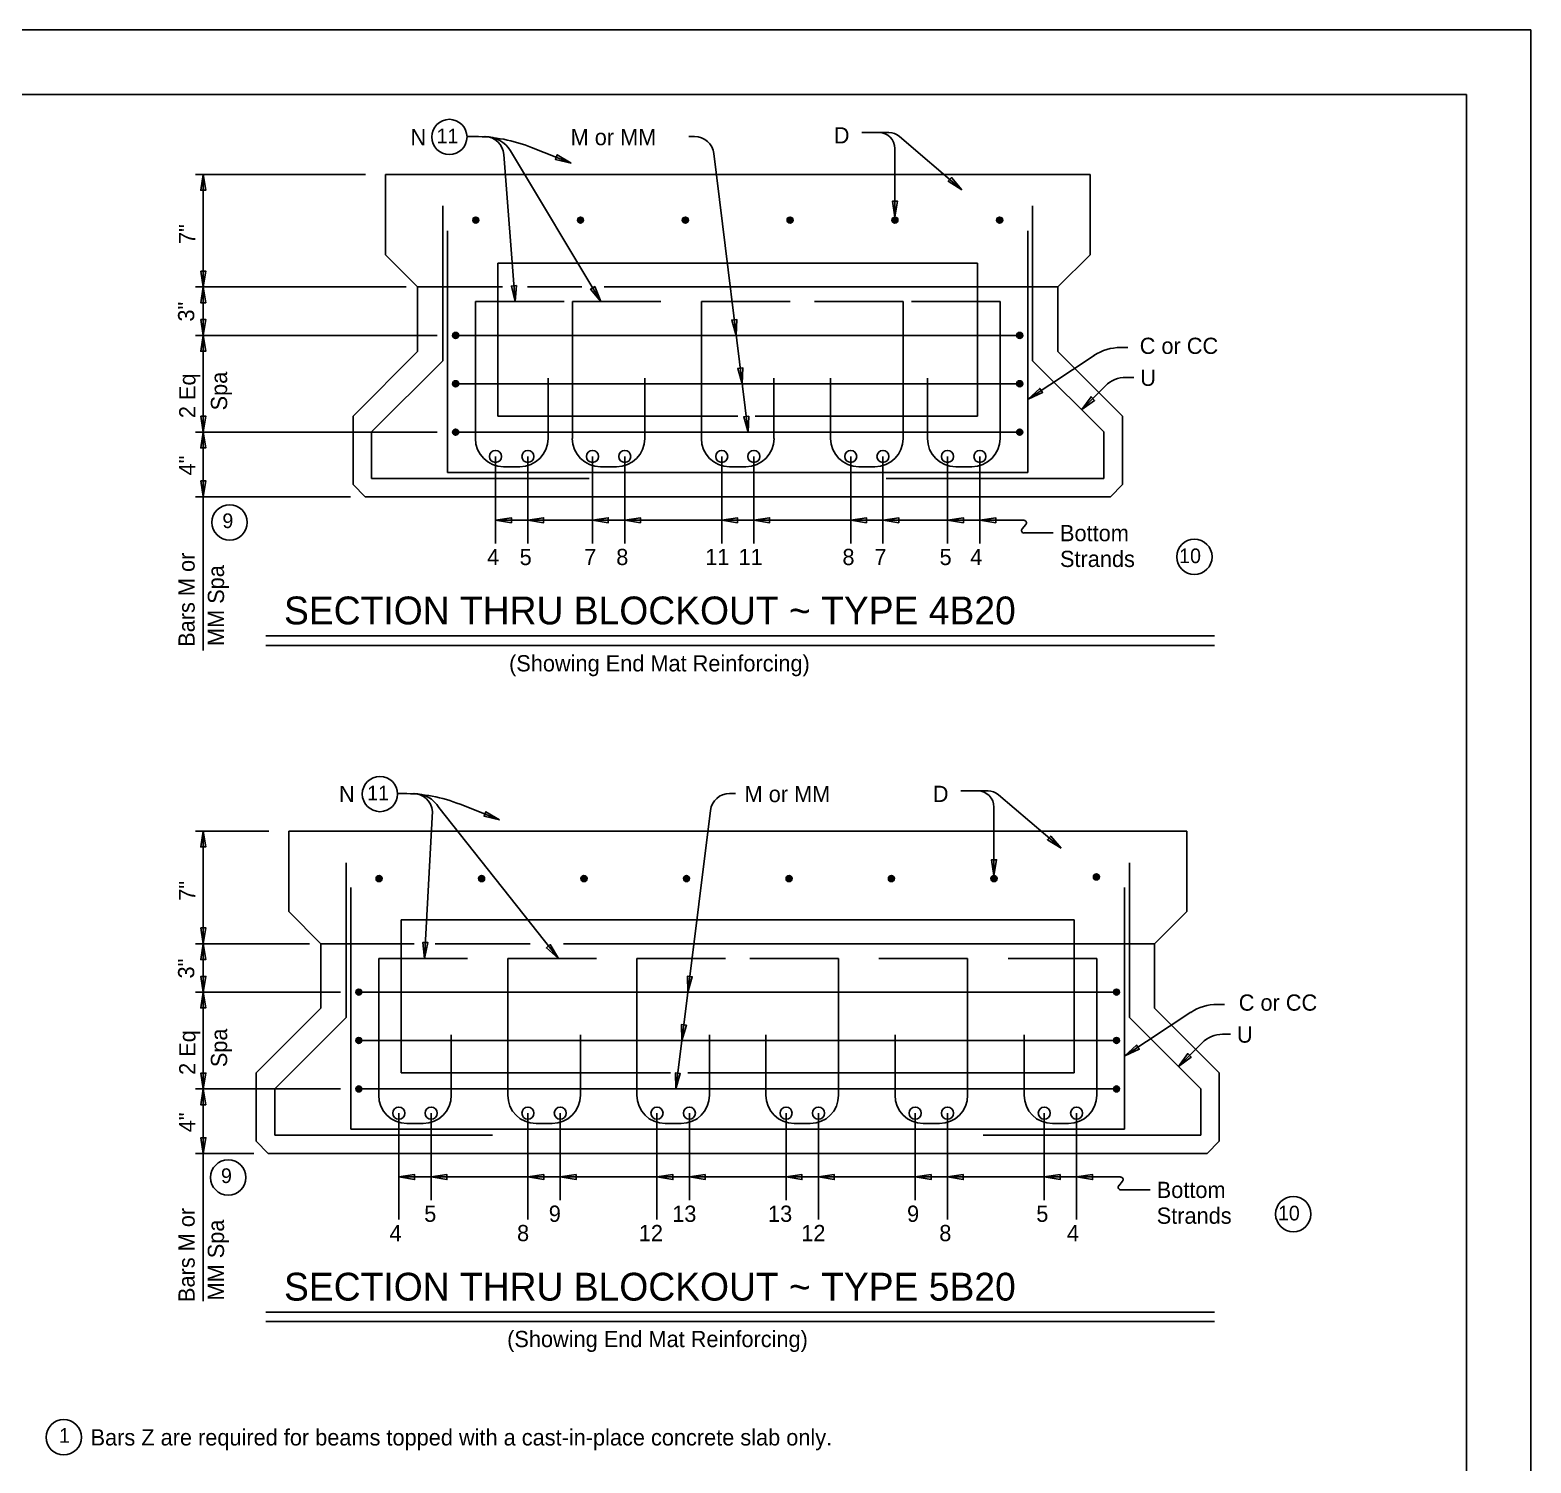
# Model space of a CAD drawing. Extents: x 1000 to 1069, y 1000 to 1045.
# Drawn here: x 1057.36 to 1069, y 1010.88 to 1022 of the extents above; entities that cross this region are included whole.
import ezdxf

# ---------------------------------------------------------------- set-up
doc = ezdxf.new("R2010")
doc.units = 0
doc.layers.add('D_SHEET', color=7, linetype='Continuous')
doc.layers.add('Working Level 1', color=7, linetype='Continuous')

msp = doc.modelspace()

# ---------------------------------------------------------------- linework, layer by layer
at = {"layer": 'D_SHEET'}
for p, q in [((1035, 1022), (1069, 1022)), ((1069, 1000), (1069, 1022)), ((1037, 1021.5), (1068.5, 1021.5)), ((1068.5, 1000.5), (1068.5, 1021.5))]:
    msp.add_line(p, q, dxfattribs=at)
at = {"layer": 'Working Level 1'}
for p, q in [((1060.81, 1021.173), (1060.749, 1021.173)), ((1062.515, 1021.173), (1062.469, 1021.173)), ((1063.811, 1021.205), (1064.022, 1021.205)), ((1064.103, 1021.175), (1064.587, 1020.76)), ((1061.787, 1019.894), (1061.086, 1021.063)), ((1061.557, 1020.968), (1061.251, 1021.089)), ((1064.068, 1020.548), (1064.068, 1021.08)), ((1061.122, 1019.894), (1061.036, 1021.034)), ((1062.93, 1018.881), (1062.664, 1021.041)), ((1059.962, 1020.88), (1058.645, 1020.88)), ((1058.705, 1017.187), (1058.705, 1020.88)), ((1060.117, 1020.88), (1065.581, 1020.88)), ((1060.117, 1020.257), (1060.117, 1020.88)), ((1065.581, 1020.88), (1065.581, 1020.257)), ((1060.562, 1020.635), (1060.562, 1019.434)), ((1065.136, 1020.635), (1065.136, 1019.434)), ((1060.599, 1018.567), (1060.599, 1020.442)), ((1065.099, 1020.442), (1065.099, 1018.567)), ((1060.367, 1020.007), (1060.117, 1020.257)), ((1065.581, 1020.257), (1065.332, 1020.007)), ((1060.99, 1019.005), (1060.99, 1020.192)), ((1060.99, 1020.192), (1064.708, 1020.192)), ((1064.708, 1020.192), (1064.708, 1019.005)), ((1060.277, 1020.007), (1058.645, 1020.007)), ((1060.367, 1019.506), (1060.367, 1020.007)), ((1060.367, 1020.007), (1061.026, 1020.007)), ((1061.218, 1020.007), (1061.641, 1020.007)), ((1061.813, 1020.007), (1065.332, 1020.007)), ((1065.332, 1020.007), (1065.332, 1019.506)), ((1061.502, 1019.894), (1060.815, 1019.894)), ((1060.815, 1019.894), (1060.815, 1018.831)), ((1062.254, 1019.894), (1061.567, 1019.894)), ((1061.567, 1019.894), (1061.567, 1018.831)), ((1063.255, 1019.894), (1062.568, 1019.894)), ((1062.568, 1019.894), (1062.568, 1018.831)), ((1063.444, 1019.894), (1064.131, 1019.894)), ((1064.131, 1019.894), (1064.131, 1018.831)), ((1064.196, 1019.894), (1064.883, 1019.894)), ((1064.883, 1019.894), (1064.883, 1018.831)), ((1060.519, 1019.631), (1058.645, 1019.631)), ((1060.661, 1019.631), (1065.037, 1019.631)), ((1059.866, 1019.005), (1060.367, 1019.506)), ((1060.562, 1019.434), (1060.009, 1018.882)), ((1065.1, 1019.137), (1065.612, 1019.475)), ((1065.136, 1019.434), (1065.689, 1018.882)), ((1065.332, 1019.506), (1065.832, 1019.005)), ((1065.818, 1019.537), (1065.874, 1019.537)), ((1060.661, 1019.256), (1065.037, 1019.256)), ((1061.378, 1018.831), (1061.378, 1019.3)), ((1062.129, 1018.831), (1062.129, 1019.3)), ((1063.13, 1018.831), (1063.13, 1019.3)), ((1063.569, 1018.831), (1063.569, 1019.3)), ((1064.32, 1018.831), (1064.32, 1019.3)), ((1065.516, 1019.055), (1065.7, 1019.239)), ((1065.859, 1019.305), (1065.92, 1019.305)), ((1059.866, 1018.474), (1059.866, 1019.005)), ((1062.851, 1019.005), (1060.99, 1019.005)), ((1064.708, 1019.005), (1062.985, 1019.005)), ((1065.832, 1019.005), (1065.832, 1018.474)), ((1060.519, 1018.881), (1058.645, 1018.881)), ((1060.009, 1018.882), (1060.009, 1018.521)), ((1060.661, 1018.881), (1065.037, 1018.881)), ((1065.689, 1018.882), (1065.689, 1018.521)), ((1060.971, 1018.692), (1060.971, 1018.016)), ((1061.034, 1018.612), (1061.159, 1018.612)), ((1061.222, 1018.692), (1061.222, 1018.016)), ((1061.723, 1018.692), (1061.723, 1018.016)), ((1061.785, 1018.612), (1061.91, 1018.612)), ((1061.973, 1018.692), (1061.973, 1018.016)), ((1062.725, 1018.692), (1062.725, 1018.016)), ((1062.786, 1018.612), (1062.912, 1018.612)), ((1062.974, 1018.692), (1062.974, 1018.016)), ((1063.725, 1018.692), (1063.725, 1018.016)), ((1063.913, 1018.612), (1063.788, 1018.612)), ((1063.975, 1018.692), (1063.975, 1018.016)), ((1064.476, 1018.692), (1064.476, 1018.016)), ((1064.664, 1018.612), (1064.539, 1018.612)), ((1064.727, 1018.692), (1064.727, 1018.016)), ((1060.009, 1018.521), (1061.697, 1018.521)), ((1065.099, 1018.567), (1060.599, 1018.567)), ((1065.689, 1018.521), (1064.001, 1018.521)), ((1059.847, 1018.379), (1058.645, 1018.379)), ((1059.959, 1018.379), (1059.866, 1018.474)), ((1065.739, 1018.379), (1059.959, 1018.379)), ((1065.832, 1018.474), (1065.739, 1018.379)), ((1064.836, 1018.197), (1060.971, 1018.197)), ((1064.836, 1018.197), (1065.068, 1018.197)), ((1065.083, 1018.165), (1065.054, 1018.13)), ((1065.069, 1018.098), (1065.296, 1018.098)), ((1059.189, 1017.299), (1066.546, 1017.299)), ((1059.189, 1017.226), (1066.546, 1017.226)), ((1060.256, 1016.077), (1060.214, 1016.077)), ((1062.786, 1016.077), (1062.831, 1016.077)), ((1064.579, 1016.097), (1064.79, 1016.097)), ((1064.871, 1016.067), (1065.356, 1015.652)), ((1060.421, 1014.798), (1060.482, 1015.939)), ((1061.459, 1014.798), (1060.532, 1015.968)), ((1061.003, 1015.873), (1060.697, 1015.993)), ((1062.37, 1013.785), (1062.637, 1015.946)), ((1064.836, 1015.44), (1064.836, 1015.972)), ((1059.212, 1015.785), (1058.645, 1015.785)), ((1058.705, 1012.138), (1058.705, 1015.785)), ((1059.367, 1015.785), (1066.331, 1015.785)), ((1059.367, 1015.162), (1059.367, 1015.785)), ((1066.331, 1015.785), (1066.331, 1015.162)), ((1059.812, 1015.54), (1059.812, 1014.339)), ((1065.886, 1015.54), (1065.886, 1014.339)), ((1059.849, 1013.472), (1059.849, 1015.347)), ((1065.849, 1015.347), (1065.849, 1013.472)), ((1059.617, 1014.912), (1059.367, 1015.162)), ((1066.331, 1015.162), (1066.082, 1014.912)), ((1060.24, 1013.91), (1060.24, 1015.097)), ((1060.24, 1015.097), (1065.458, 1015.097)), ((1065.458, 1015.097), (1065.458, 1013.91)), ((1059.528, 1014.912), (1058.645, 1014.912)), ((1059.617, 1014.411), (1059.617, 1014.912)), ((1059.617, 1014.912), (1060.341, 1014.912)), ((1060.502, 1014.912), (1061.24, 1014.912)), ((1061.498, 1014.912), (1066.082, 1014.912)), ((1066.082, 1014.912), (1066.082, 1014.411)), ((1060.753, 1014.798), (1060.065, 1014.798)), ((1060.065, 1014.798), (1060.065, 1013.736)), ((1061.754, 1014.798), (1061.066, 1014.798)), ((1061.066, 1014.798), (1061.066, 1013.736)), ((1062.755, 1014.798), (1062.067, 1014.798)), ((1062.067, 1014.798), (1062.067, 1013.736)), ((1062.943, 1014.798), (1063.631, 1014.798)), ((1063.631, 1014.798), (1063.631, 1013.736)), ((1063.944, 1014.798), (1064.632, 1014.798)), ((1064.632, 1014.798), (1064.632, 1013.736)), ((1064.946, 1014.798), (1065.633, 1014.798)), ((1065.633, 1014.798), (1065.633, 1013.736)), ((1059.769, 1014.536), (1058.645, 1014.536)), ((1059.911, 1014.536), (1065.787, 1014.536)), ((1066.568, 1014.441), (1066.624, 1014.441)), ((1059.116, 1013.91), (1059.617, 1014.411)), ((1059.812, 1014.339), (1059.259, 1013.787)), ((1065.85, 1014.042), (1066.362, 1014.38)), ((1065.886, 1014.339), (1066.439, 1013.787)), ((1066.082, 1014.411), (1066.582, 1013.91)), ((1060.628, 1013.736), (1060.628, 1014.205)), ((1061.629, 1013.736), (1061.629, 1014.205)), ((1062.63, 1013.736), (1062.63, 1014.205)), ((1063.068, 1013.736), (1063.068, 1014.205)), ((1064.069, 1013.736), (1064.069, 1014.205)), ((1065.07, 1013.736), (1065.07, 1014.205)), ((1066.609, 1014.209), (1066.67, 1014.209)), ((1059.911, 1014.16), (1065.787, 1014.16)), ((1066.266, 1013.959), (1066.45, 1014.143)), ((1059.116, 1013.379), (1059.116, 1013.91)), ((1062.328, 1013.91), (1060.24, 1013.91)), ((1065.458, 1013.91), (1062.463, 1013.91)), ((1066.582, 1013.91), (1066.582, 1013.379)), ((1059.769, 1013.785), (1058.645, 1013.785)), ((1059.259, 1013.787), (1059.259, 1013.426)), ((1059.911, 1013.785), (1065.787, 1013.785)), ((1066.439, 1013.787), (1066.439, 1013.426)), ((1060.221, 1013.597), (1060.221, 1012.771)), ((1060.284, 1013.517), (1060.409, 1013.517)), ((1060.472, 1013.597), (1060.472, 1012.921)), ((1061.222, 1013.597), (1061.222, 1012.771)), ((1061.285, 1013.517), (1061.41, 1013.517)), ((1061.473, 1013.597), (1061.473, 1012.921)), ((1062.223, 1013.597), (1062.223, 1012.771)), ((1062.286, 1013.517), (1062.411, 1013.517)), ((1062.474, 1013.597), (1062.474, 1012.921)), ((1063.224, 1013.597), (1063.224, 1012.921)), ((1063.412, 1013.517), (1063.287, 1013.517)), ((1063.475, 1013.597), (1063.475, 1012.771)), ((1064.225, 1013.597), (1064.225, 1012.921)), ((1064.413, 1013.517), (1064.288, 1013.517)), ((1064.476, 1013.597), (1064.476, 1012.771)), ((1065.226, 1013.597), (1065.226, 1012.921)), ((1065.414, 1013.517), (1065.289, 1013.517)), ((1065.477, 1013.597), (1065.477, 1012.771)), ((1059.209, 1013.284), (1059.116, 1013.379)), ((1059.259, 1013.426), (1060.947, 1013.426)), ((1065.849, 1013.472), (1059.849, 1013.472)), ((1066.439, 1013.426), (1064.751, 1013.426)), ((1066.582, 1013.379), (1066.489, 1013.284)), ((1059.097, 1013.284), (1058.645, 1013.284)), ((1066.489, 1013.284), (1059.209, 1013.284)), ((1065.586, 1013.102), (1060.221, 1013.102)), ((1065.586, 1013.102), (1065.818, 1013.102)), ((1065.833, 1013.069), (1065.804, 1013.034)), ((1065.819, 1013.002), (1066.046, 1013.002)), ((1059.189, 1012.054), (1066.546, 1012.054)), ((1059.189, 1011.981), (1066.546, 1011.981))]:
    msp.add_line(p, q, dxfattribs=at)
for points in [[(1061.557, 1020.968), (1061.45, 1021.032), (1061.436, 1020.996)], [(1058.705, 1020.88), (1058.685, 1020.757), (1058.724, 1020.757)], [(1064.587, 1020.76), (1064.507, 1020.855), (1064.482, 1020.826)], [(1064.068, 1020.548), (1064.088, 1020.671), (1064.049, 1020.671)], [(1058.705, 1020.007), (1058.725, 1020.129), (1058.686, 1020.129)], [(1058.705, 1020.007), (1058.685, 1019.884), (1058.724, 1019.884)], [(1061.122, 1019.894), (1061.133, 1020.017), (1061.094, 1020.014)], [(1061.787, 1019.894), (1061.741, 1020.009), (1061.708, 1019.989)], [(1058.705, 1019.631), (1058.725, 1019.753), (1058.686, 1019.753)], [(1062.838, 1019.631), (1062.803, 1019.75), (1062.841, 1019.755)], [(1058.705, 1019.631), (1058.685, 1019.508), (1058.724, 1019.508)], [(1062.884, 1019.256), (1062.849, 1019.375), (1062.888, 1019.38)], [(1065.1, 1019.137), (1065.213, 1019.188), (1065.191, 1019.22)], [(1065.516, 1019.055), (1065.616, 1019.127), (1065.589, 1019.155)], [(1058.705, 1018.881), (1058.725, 1019.003), (1058.686, 1019.003)], [(1062.93, 1018.881), (1062.896, 1019), (1062.934, 1019.004)], [(1058.705, 1018.881), (1058.685, 1018.758), (1058.724, 1018.758)], [(1058.705, 1018.38), (1058.725, 1018.502), (1058.686, 1018.502)], [(1060.971, 1018.197), (1061.094, 1018.177), (1061.094, 1018.216)], [(1061.221, 1018.197), (1061.344, 1018.177), (1061.344, 1018.216)], [(1061.722, 1018.197), (1061.845, 1018.177), (1061.845, 1018.216)], [(1061.973, 1018.197), (1062.095, 1018.177), (1062.095, 1018.216)], [(1062.725, 1018.197), (1062.847, 1018.177), (1062.847, 1018.216)], [(1062.974, 1018.197), (1063.096, 1018.177), (1063.096, 1018.216)], [(1063.725, 1018.197), (1063.847, 1018.177), (1063.847, 1018.216)], [(1063.976, 1018.197), (1064.098, 1018.177), (1064.098, 1018.216)], [(1064.476, 1018.197), (1064.599, 1018.177), (1064.599, 1018.216)], [(1064.727, 1018.197), (1064.85, 1018.177), (1064.85, 1018.216)], [(1061.003, 1015.873), (1060.896, 1015.936), (1060.882, 1015.9)], [(1058.705, 1015.785), (1058.685, 1015.662), (1058.724, 1015.662)], [(1065.356, 1015.652), (1065.276, 1015.747), (1065.25, 1015.718)], [(1064.836, 1015.44), (1064.856, 1015.563), (1064.817, 1015.563)], [(1058.705, 1014.912), (1058.725, 1015.034), (1058.687, 1015.034)], [(1058.705, 1014.912), (1058.685, 1014.789), (1058.724, 1014.789)], [(1060.421, 1014.798), (1060.447, 1014.92), (1060.408, 1014.922)], [(1061.459, 1014.798), (1061.395, 1014.905), (1061.366, 1014.879)], [(1058.705, 1014.536), (1058.725, 1014.658), (1058.687, 1014.658)], [(1062.462, 1014.536), (1062.497, 1014.655), (1062.459, 1014.659)], [(1058.705, 1014.536), (1058.685, 1014.413), (1058.724, 1014.413)], [(1062.416, 1014.16), (1062.451, 1014.279), (1062.412, 1014.284)], [(1065.85, 1014.042), (1065.963, 1014.093), (1065.941, 1014.125)], [(1066.266, 1013.959), (1066.366, 1014.032), (1066.339, 1014.059)], [(1058.705, 1013.785), (1058.725, 1013.908), (1058.687, 1013.908)], [(1062.369, 1013.785), (1062.404, 1013.904), (1062.366, 1013.909)], [(1058.705, 1013.785), (1058.685, 1013.663), (1058.724, 1013.663)], [(1058.705, 1013.284), (1058.725, 1013.407), (1058.687, 1013.407)], [(1060.221, 1013.102), (1060.344, 1013.082), (1060.344, 1013.121)], [(1060.471, 1013.102), (1060.594, 1013.082), (1060.594, 1013.121)], [(1061.222, 1013.102), (1061.345, 1013.082), (1061.345, 1013.121)], [(1061.473, 1013.102), (1061.595, 1013.082), (1061.595, 1013.121)], [(1062.223, 1013.102), (1062.346, 1013.082), (1062.346, 1013.121)], [(1062.474, 1013.102), (1062.596, 1013.082), (1062.596, 1013.121)], [(1063.224, 1013.102), (1063.347, 1013.082), (1063.347, 1013.121)], [(1063.475, 1013.102), (1063.597, 1013.082), (1063.597, 1013.121)], [(1064.225, 1013.102), (1064.348, 1013.082), (1064.348, 1013.121)], [(1064.476, 1013.102), (1064.598, 1013.082), (1064.598, 1013.121)], [(1065.226, 1013.102), (1065.349, 1013.082), (1065.349, 1013.121)], [(1065.477, 1013.102), (1065.6, 1013.082), (1065.6, 1013.121)]]:
    msp.add_lwpolyline(points, close=True, dxfattribs=at)
for centre, radius in [((1060.613, 1021.17), 0.137), ((1060.818, 1020.525), 0.0235), ((1060.818, 1020.525), 0.0188), ((1060.818, 1020.525), 0.0141), ((1060.818, 1020.525), 0.00941), ((1060.818, 1020.525), 0.0047), ((1061.63, 1020.525), 0.0235), ((1061.63, 1020.525), 0.0188), ((1061.63, 1020.525), 0.0141), ((1061.63, 1020.525), 0.00941), ((1061.63, 1020.525), 0.0047), ((1062.443, 1020.525), 0.0235), ((1062.443, 1020.525), 0.0188), ((1062.443, 1020.525), 0.0141), ((1062.443, 1020.525), 0.00941), ((1062.443, 1020.525), 0.0047), ((1063.255, 1020.525), 0.0235), ((1063.255, 1020.525), 0.0188), ((1063.255, 1020.525), 0.0141), ((1063.255, 1020.525), 0.00941), ((1063.255, 1020.525), 0.0047), ((1064.068, 1020.525), 0.0235), ((1064.068, 1020.525), 0.0188), ((1064.068, 1020.525), 0.0141), ((1064.068, 1020.525), 0.00941), ((1064.068, 1020.525), 0.0047), ((1064.88, 1020.525), 0.0235), ((1064.88, 1020.525), 0.0188), ((1064.88, 1020.525), 0.0141), ((1064.88, 1020.525), 0.00941), ((1064.88, 1020.525), 0.0047), ((1060.661, 1019.631), 0.0235), ((1060.661, 1019.631), 0.0188), ((1060.661, 1019.631), 0.0141), ((1060.661, 1019.631), 0.00941), ((1060.661, 1019.631), 0.0047), ((1065.036, 1019.631), 0.0235), ((1065.036, 1019.631), 0.0188), ((1065.036, 1019.631), 0.0141), ((1065.036, 1019.631), 0.00941), ((1065.036, 1019.631), 0.0047), ((1060.661, 1019.256), 0.0235), ((1060.661, 1019.256), 0.0188), ((1060.661, 1019.256), 0.0141), ((1060.661, 1019.256), 0.00941), ((1060.661, 1019.256), 0.0047), ((1065.036, 1019.256), 0.0235), ((1065.036, 1019.256), 0.0188), ((1065.036, 1019.256), 0.0141), ((1065.036, 1019.256), 0.00941), ((1065.036, 1019.256), 0.0047), ((1060.661, 1018.88), 0.0235), ((1060.661, 1018.88), 0.0188), ((1060.661, 1018.88), 0.0141), ((1060.661, 1018.88), 0.00941), ((1060.661, 1018.88), 0.0047), ((1065.036, 1018.88), 0.0235), ((1065.036, 1018.88), 0.0188), ((1065.036, 1018.88), 0.0141), ((1065.036, 1018.88), 0.00941), ((1065.036, 1018.88), 0.0047), ((1060.971, 1018.692), 0.0467), ((1061.222, 1018.692), 0.0467), ((1061.723, 1018.692), 0.0467), ((1061.973, 1018.692), 0.0467), ((1062.725, 1018.692), 0.0467), ((1062.974, 1018.692), 0.0467), ((1063.725, 1018.692), 0.0467), ((1063.975, 1018.692), 0.0467), ((1064.476, 1018.692), 0.0467), ((1064.727, 1018.692), 0.0467), ((1058.909, 1018.18), 0.137), ((1066.39, 1017.913), 0.137), ((1060.075, 1016.073), 0.137), ((1060.068, 1015.417), 0.0235), ((1060.068, 1015.417), 0.0188), ((1060.068, 1015.417), 0.0141), ((1060.068, 1015.417), 0.00941), ((1060.068, 1015.417), 0.0047), ((1060.863, 1015.417), 0.0235), ((1060.863, 1015.417), 0.0188), ((1060.863, 1015.417), 0.0141), ((1060.863, 1015.417), 0.00941), ((1060.863, 1015.417), 0.0047), ((1061.657, 1015.417), 0.0235), ((1061.657, 1015.417), 0.0188), ((1061.657, 1015.417), 0.0141), ((1061.657, 1015.417), 0.00941), ((1061.657, 1015.417), 0.0047), ((1062.452, 1015.417), 0.0235), ((1062.452, 1015.417), 0.0188), ((1062.452, 1015.417), 0.0141), ((1062.452, 1015.417), 0.00941), ((1062.452, 1015.417), 0.0047), ((1063.247, 1015.417), 0.0235), ((1063.247, 1015.417), 0.0188), ((1063.247, 1015.417), 0.0141), ((1063.247, 1015.417), 0.00941), ((1063.247, 1015.417), 0.0047), ((1064.041, 1015.417), 0.0235), ((1064.041, 1015.417), 0.0188), ((1064.041, 1015.417), 0.0141), ((1064.041, 1015.417), 0.00941), ((1064.041, 1015.417), 0.0047), ((1064.836, 1015.417), 0.0235), ((1064.836, 1015.417), 0.0188), ((1064.836, 1015.417), 0.0141), ((1064.836, 1015.417), 0.00941), ((1064.836, 1015.417), 0.0047), ((1065.63, 1015.43), 0.0235), ((1065.63, 1015.43), 0.0188), ((1065.63, 1015.43), 0.0141), ((1065.63, 1015.43), 0.00941), ((1065.63, 1015.43), 0.0047), ((1059.911, 1014.536), 0.0235), ((1059.911, 1014.536), 0.0188), ((1059.911, 1014.536), 0.0141), ((1059.911, 1014.536), 0.00941), ((1059.911, 1014.536), 0.0047), ((1065.786, 1014.536), 0.0235), ((1065.786, 1014.536), 0.0188), ((1065.786, 1014.536), 0.0141), ((1065.786, 1014.536), 0.00941), ((1065.786, 1014.536), 0.0047), ((1059.911, 1014.161), 0.0235), ((1059.911, 1014.16), 0.0188), ((1059.911, 1014.16), 0.0141), ((1059.911, 1014.16), 0.00941), ((1059.911, 1014.16), 0.0047), ((1065.786, 1014.161), 0.0235), ((1065.786, 1014.161), 0.0188), ((1065.786, 1014.161), 0.0141), ((1065.786, 1014.161), 0.00941), ((1065.786, 1014.161), 0.0047), ((1059.911, 1013.785), 0.0235), ((1059.911, 1013.785), 0.0188), ((1059.911, 1013.785), 0.0141), ((1059.911, 1013.785), 0.00941), ((1059.911, 1013.785), 0.0047), ((1065.786, 1013.785), 0.0235), ((1065.786, 1013.785), 0.0188), ((1065.786, 1013.785), 0.0141), ((1065.786, 1013.785), 0.00941), ((1065.786, 1013.785), 0.0047), ((1060.221, 1013.597), 0.0467), ((1060.472, 1013.597), 0.0467), ((1061.222, 1013.597), 0.0467), ((1061.473, 1013.597), 0.0467), ((1062.223, 1013.597), 0.0467), ((1062.474, 1013.597), 0.0467), ((1063.224, 1013.597), 0.0467), ((1063.475, 1013.597), 0.0467), ((1064.225, 1013.597), 0.0467), ((1064.476, 1013.597), 0.0467), ((1065.226, 1013.597), 0.0467), ((1065.477, 1013.597), 0.0467), ((1058.898, 1013.098), 0.137), ((1067.157, 1012.814), 0.137), ((1057.623, 1011.083), 0.137)]:
    msp.add_circle(centre, radius, dxfattribs=at)
for centre, radius, start, end in [((1060.81, 1019.973), 1.2, 68.448, 90), ((1060.886, 1021.023), 0.15, 4.3428, 90), ((1060.893, 1020.948), 0.225, 30.9118, 90), ((1062.515, 1021.023), 0.15, 7.0431, 90), ((1063.943, 1021.08), 0.125, 0, 90), ((1064.022, 1021.08), 0.125, 49.4313, 90), ((1065.818, 1019.162), 0.375, 90.017, 123.3955), ((1065.859, 1019.08), 0.225, 90.017, 135), ((1061.034, 1018.831), 0.219, 180, 270), ((1061.159, 1018.831), 0.219, 270, 360), ((1061.785, 1018.831), 0.219, 180, 270), ((1061.91, 1018.831), 0.219, 270, 360), ((1062.786, 1018.831), 0.219, 180, 270), ((1062.912, 1018.831), 0.219, 270, 360), ((1063.788, 1018.831), 0.219, 180, 270), ((1063.913, 1018.831), 0.219, 270, 0), ((1064.539, 1018.831), 0.219, 180, 270), ((1064.664, 1018.831), 0.219, 270, 0), ((1065.068, 1018.177), 0.0197, 320.0377, 90), ((1065.069, 1018.117), 0.0197, 140.0118, 270), ((1060.256, 1014.877), 1.2, 68.448, 90), ((1060.332, 1015.927), 0.15, 4.3428, 90), ((1060.339, 1015.852), 0.225, 30.9118, 90), ((1062.786, 1015.927), 0.15, 90, 172.9569), ((1064.711, 1015.972), 0.125, 0, 90), ((1064.79, 1015.972), 0.125, 49.4313, 90), ((1066.568, 1014.066), 0.375, 90.017, 123.3955), ((1066.609, 1013.984), 0.225, 90.017, 135), ((1060.284, 1013.736), 0.219, 180, 270), ((1060.409, 1013.736), 0.219, 270, 360), ((1061.285, 1013.736), 0.219, 180, 270), ((1061.41, 1013.736), 0.219, 270, 360), ((1062.286, 1013.736), 0.219, 180, 270), ((1062.411, 1013.736), 0.219, 270, 360), ((1063.287, 1013.736), 0.219, 180, 270), ((1063.412, 1013.736), 0.219, 270, 0), ((1064.288, 1013.736), 0.219, 180, 270), ((1064.413, 1013.736), 0.219, 270, 0), ((1065.289, 1013.736), 0.219, 180, 270), ((1065.414, 1013.736), 0.219, 270, 0), ((1065.819, 1013.022), 0.0197, 140.0118, 270), ((1065.818, 1013.082), 0.0197, 320.0377, 90)]:
    msp.add_arc(centre, radius, start, end, dxfattribs=at)

# ---------------------------------------------------------------- texts
for s, height, p in [('N', 0.126, (1060.311, 1021.106)), ('11', 0.1137, (1060.514, 1021.121)), ('M or MM', 0.126, (1061.553, 1021.106)), ('D', 0.126, (1063.594, 1021.12)), ('C or CC', 0.126, (1065.966, 1019.487)), ('U', 0.126, (1065.97, 1019.239)), ('9', 0.114, (1058.853, 1018.136)), ('Bottom', 0.126, (1065.348, 1018.034)), ('4', 0.126, (1060.906, 1017.849)), ('5', 0.126, (1061.158, 1017.849)), ('7', 0.126, (1061.659, 1017.849)), ('8', 0.126, (1061.907, 1017.849)), ('11', 0.126, (1062.597, 1017.849)), ('11', 0.126, (1062.855, 1017.849)), ('8', 0.126, (1063.661, 1017.849)), ('7', 0.126, (1063.909, 1017.849)), ('5', 0.126, (1064.414, 1017.849)), ('4', 0.126, (1064.652, 1017.849)), ('Strands', 0.126, (1065.348, 1017.834)), ('10', 0.1137, (1066.272, 1017.864)), ('SECTION THRU BLOCKOUT ~ TYPE 4B20', 0.216, (1059.331, 1017.389)), ('(Showing End Mat Reinforcing)', 0.126, (1061.076, 1017.024)), ('N', 0.126, (1059.757, 1016.01)), ('11', 0.1137, (1059.976, 1016.024)), ('M or MM', 0.126, (1062.902, 1016.01)), ('D', 0.126, (1064.362, 1016.011)), ('C or CC', 0.126, (1066.734, 1014.392)), ('U', 0.126, (1066.72, 1014.144)), ('9', 0.114, (1058.842, 1013.055)), ('Bottom', 0.126, (1066.098, 1012.939)), ('5', 0.126, (1060.418, 1012.754)), ('9', 0.126, (1061.384, 1012.754)), ('13', 0.126, (1062.341, 1012.754)), ('13', 0.126, (1063.084, 1012.754)), ('9', 0.126, (1064.162, 1012.754)), ('5', 0.126, (1065.164, 1012.754)), ('Strands', 0.126, (1066.098, 1012.739)), ('10', 0.1137, (1067.038, 1012.765)), ('4', 0.126, (1060.149, 1012.604)), ('8', 0.126, (1061.138, 1012.604)), ('12', 0.126, (1062.082, 1012.604)), ('12', 0.126, (1063.342, 1012.604)), ('8', 0.126, (1064.412, 1012.604)), ('4', 0.126, (1065.402, 1012.604)), ('SECTION THRU BLOCKOUT ~ TYPE 5B20', 0.216, (1059.331, 1012.143)), ('(Showing End Mat Reinforcing)', 0.126, (1061.061, 1011.782)), ('1', 0.114, (1057.586, 1011.04)), ('Bars Z are required for beams topped with a cast-in-place concrete slab only.', 0.126, (1057.831, 1011.019))]:
    msp.add_text(s, height=height, dxfattribs=at).set_placement(p)
for s, p in [('7"', (1058.642, 1020.34)), ('3"', (1058.635, 1019.738)), ('2 Eq', (1058.644, 1018.989)), ('Spa', (1058.89, 1019.049)), ('4"', (1058.642, 1018.545)), ('Bars M or', (1058.638, 1017.215)), ('MM Spa', (1058.866, 1017.221)), ('7"', (1058.642, 1015.245)), ('3"', (1058.635, 1014.642)), ('2 Eq', (1058.644, 1013.894)), ('Spa', (1058.89, 1013.954)), ('4"', (1058.642, 1013.449)), ('Bars M or', (1058.638, 1012.132)), ('MM Spa', (1058.866, 1012.144))]:
    msp.add_text(s, height=0.126, rotation=90, dxfattribs=at).set_placement(p)

doc.saveas('drawing.dxf')
